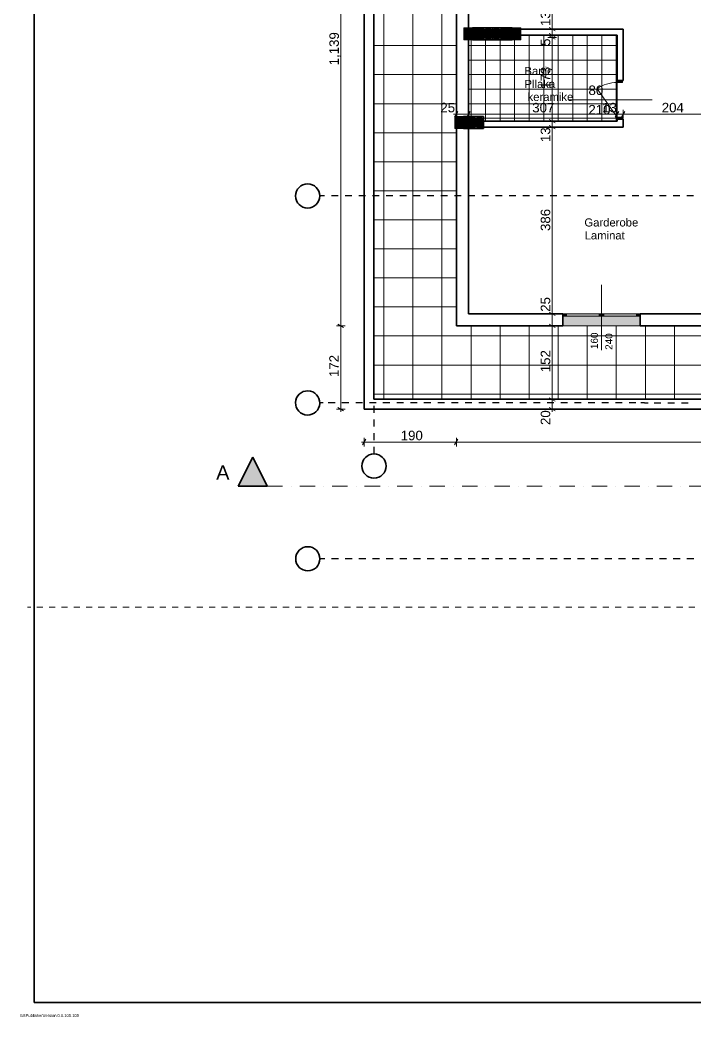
# Model space of a CAD drawing. Header units: centimetres. Extents: x -2434 to 2614, y -2658 to 878.
# Drawn here: x -2434 to -1039, y -2658 to -597 of the extents above; entities that cross this region are included whole.
import ezdxf

# ---------------------------------------------------------------- set-up
doc = ezdxf.new("R2010")
doc.units = ezdxf.units.CM
for name, color, linetype, true_color in [('PDF_0_Pen_No__1#1', 7, 'Continuous', 0xa80f02), ('PDF_2D Drafting - General', 7, 'Continuous', 0xa80f02), ('PDF_A-COLS_Pen_No__97#1', 7, 'Continuous', 0x6a6a6a), ('PDF_Annotation - Text', 7, 'Continuous', 0xa80f02), ('PDF_Geometry', 7, 'Continuous', 0x999999), ('PDF_Marker - Section', 7, 'Continuous', 0x80c2ff), ('PDF_Structural - Shear', 7, 'Continuous', 0xdf0000)]:
    doc.layers.add(name, color=color, linetype=linetype, true_color=true_color)
for name, color, linetype in [('PDF_Dimensioning - General', 7, 'Continuous'), ('PDF_Structural - Bearing', 7, 'Continuous'), ('PDF_Text', 7, 'Continuous')]:
    doc.layers.add(name, color=color, linetype=linetype)
doc.styles.add('PDF Arial', font='')
doc.styles.get('PDF Arial').set_extended_font_data('Arial')

msp = doc.modelspace()

# ---------------------------------------------------------------- linework, layer by layer
at = {"layer": 'PDF_0_Pen_No__1#1', "lineweight": 35}
for points in [[(-1498.8, -638.1), (-1498.8, -613.1)], [(-1498.8, -613.1), (-1457.8, -613.1)], [(-1495.8, -635.1), (-1495.8, -616.1)], [(-1495.8, -616.1), (-1474.8, -616.1)], [(-1474.8, -616.1), (-1474.8, -635.1)], [(-1471.8, -616.1), (-1471.8, -635.1)], [(-1471.8, -616.1), (-1460.8, -616.1)], [(-1460.8, -616.1), (-1460.8, -635.1)], [(-1457.8, -613.1), (-1457.8, -638.1)], [(-1416.8, -613.1), (-1457.8, -613.1)], [(-1457.8, -613.1), (-1457.8, -638.1)], [(-1454.8, -616.1), (-1454.8, -635.1)], [(-1443.8, -616.1), (-1454.8, -616.1)], [(-1443.8, -616.1), (-1443.8, -635.1)], [(-1440.8, -616.1), (-1440.8, -635.1)], [(-1419.8, -616.1), (-1440.8, -616.1)], [(-1419.8, -635.1), (-1419.8, -616.1)], [(-1416.8, -638.1), (-1416.8, -613.1)], [(-1457.8, -638.1), (-1498.8, -638.1)], [(-1474.8, -635.1), (-1495.8, -635.1)], [(-1460.8, -635.1), (-1471.8, -635.1)], [(-1457.8, -638.1), (-1416.8, -638.1)], [(-1454.8, -635.1), (-1443.8, -635.1)], [(-1440.8, -635.1), (-1419.8, -635.1)], [(-1517.2, -821.7), (-1517.2, -796.7)], [(-1517.2, -796.7), (-1476.2, -796.7)], [(-1514.2, -818.7), (-1514.2, -799.7)], [(-1514.2, -799.7), (-1493.2, -799.7)], [(-1493.2, -799.7), (-1493.2, -818.7)], [(-1490.2, -799.7), (-1490.2, -818.7)], [(-1490.2, -799.7), (-1479.2, -799.7)], [(-1479.2, -799.7), (-1479.2, -818.7)], [(-1476.2, -796.7), (-1476.2, -821.7)], [(-1476.2, -821.7), (-1517.2, -821.7)], [(-1493.2, -818.7), (-1514.2, -818.7)], [(-1479.2, -818.7), (-1490.2, -818.7)]]:
    msp.add_lwpolyline(points, dxfattribs=at)
at = {"layer": 'PDF_2D Drafting - General', "lineweight": 35}
for centre in [(-1409.3, -625.6), (-1524.7, -809.2)]:
    msp.add_circle(centre, 5, dxfattribs=at)
msp.add_ellipse((-1506.3, -625.6), major_axis=(0.06, -5), ratio=0.999376, dxfattribs=at)
at = {"layer": 'PDF_A-COLS_Pen_No__97#1', "lineweight": 18}
for points in [[(-1516.8, -638.1), (-1516.8, -613.1)], [(-1516.8, -613.1), (-1495.8, -613.1)], [(-1498.8, -616.1), (-1513.8, -616.1)], [(-1513.8, -616.1), (-1513.8, -635.1)], [(-1513.8, -635.1), (-1513.8, -616.1)], [(-1513.8, -616.1), (-1498.8, -616.1)], [(-1513.8, -635.1), (-1498.8, -616.1)], [(-1498.8, -616.1), (-1513.8, -635.1)], [(-1513.8, -635.1), (-1513.8, -616.1)], [(-1513.8, -616.1), (-1498.8, -616.1)], [(-1498.8, -613.1), (-1498.8, -638.1)], [(-1457.8, -613.1), (-1498.8, -613.1)], [(-1498.8, -635.1), (-1498.8, -616.1)], [(-1498.8, -616.1), (-1498.8, -635.1)], [(-1498.8, -616.1), (-1498.8, -635.1)], [(-1495.8, -613.1), (-1495.8, -638.1)], [(-1495.8, -616.1), (-1474.8, -616.1)], [(-1495.8, -635.1), (-1495.8, -616.1)], [(-1495.8, -635.1), (-1474.8, -616.1)], [(-1495.8, -635.1), (-1474.8, -616.1)], [(-1495.8, -616.1), (-1495.8, -635.1)], [(-1474.8, -616.1), (-1495.8, -616.1)], [(-1474.8, -616.1), (-1474.8, -635.1)], [(-1474.8, -616.1), (-1474.8, -635.1)], [(-1471.8, -635.1), (-1471.8, -616.1)], [(-1471.8, -616.1), (-1460.8, -616.1)], [(-1460.8, -616.1), (-1471.8, -635.1)], [(-1471.8, -635.1), (-1460.8, -616.1)], [(-1471.8, -616.1), (-1471.8, -635.1)], [(-1460.8, -616.1), (-1471.8, -616.1)], [(-1460.8, -616.1), (-1460.8, -635.1)], [(-1460.8, -635.1), (-1460.8, -616.1)], [(-1457.8, -638.1), (-1457.8, -613.1)], [(-1457.8, -613.1), (-1416.8, -613.1)], [(-1457.8, -638.1), (-1457.8, -613.1)], [(-1443.8, -616.1), (-1454.8, -616.1)], [(-1454.8, -616.1), (-1454.8, -635.1)], [(-1454.8, -635.1), (-1454.8, -616.1)], [(-1454.8, -616.1), (-1443.8, -635.1)], [(-1454.8, -616.1), (-1443.8, -616.1)], [(-1443.8, -635.1), (-1454.8, -616.1)], [(-1443.8, -635.1), (-1443.8, -616.1)], [(-1443.8, -616.1), (-1443.8, -635.1)], [(-1440.8, -616.1), (-1440.8, -635.1)], [(-1419.8, -616.1), (-1440.8, -616.1)], [(-1419.8, -635.1), (-1440.8, -616.1)], [(-1440.8, -616.1), (-1440.8, -635.1)], [(-1440.8, -616.1), (-1419.8, -616.1)], [(-1419.8, -635.1), (-1440.8, -616.1)], [(-1398.7, -613.1), (-1419.8, -613.1)], [(-1419.8, -613.1), (-1419.8, -638.1)], [(-1419.8, -635.1), (-1419.8, -616.1)], [(-1419.8, -616.1), (-1419.8, -635.1)], [(-1416.8, -613.1), (-1416.8, -638.1)], [(-1416.8, -635.1), (-1416.8, -616.1)], [(-1416.8, -616.1), (-1401.7, -616.1)], [(-1401.7, -616.1), (-1416.8, -616.1)], [(-1416.8, -616.1), (-1416.8, -635.1)], [(-1416.8, -616.1), (-1416.8, -635.1)], [(-1401.7, -635.1), (-1416.8, -616.1)], [(-1401.7, -616.1), (-1416.8, -616.1)], [(-1416.8, -616.1), (-1401.7, -635.1)], [(-1401.7, -616.1), (-1401.7, -635.1)], [(-1401.7, -635.1), (-1401.7, -616.1)], [(-1401.7, -635.1), (-1401.7, -616.1)], [(-1398.7, -638.1), (-1398.7, -613.1)], [(-1495.8, -638.1), (-1516.8, -638.1)], [(-1513.8, -635.1), (-1498.8, -635.1)], [(-1498.8, -635.1), (-1513.8, -635.1)], [(-1498.8, -635.1), (-1513.8, -635.1)], [(-1498.8, -638.1), (-1457.8, -638.1)], [(-1474.8, -635.1), (-1495.8, -635.1)], [(-1474.8, -635.1), (-1495.8, -635.1)], [(-1460.8, -635.1), (-1471.8, -635.1)], [(-1471.8, -635.1), (-1460.8, -635.1)], [(-1416.8, -638.1), (-1457.8, -638.1)], [(-1454.8, -635.1), (-1443.8, -635.1)], [(-1443.8, -635.1), (-1454.8, -635.1)], [(-1440.8, -635.1), (-1419.8, -635.1)], [(-1440.8, -635.1), (-1419.8, -635.1)], [(-1419.8, -638.1), (-1398.7, -638.1)], [(-1401.7, -635.1), (-1416.8, -635.1)], [(-1416.8, -635.1), (-1401.7, -635.1)], [(-1416.8, -635.1), (-1401.7, -635.1)], [(-1535.2, -821.7), (-1535.2, -796.7)], [(-1535.2, -796.7), (-1514.2, -796.7)], [(-1517.2, -799.7), (-1532.2, -799.7)], [(-1532.2, -799.7), (-1532.2, -818.7)], [(-1532.2, -818.7), (-1532.2, -799.7)], [(-1532.2, -799.7), (-1517.2, -799.7)], [(-1532.2, -818.7), (-1517.2, -799.7)], [(-1517.2, -799.7), (-1532.2, -818.7)], [(-1532.2, -818.7), (-1532.2, -799.7)], [(-1532.2, -799.7), (-1517.2, -799.7)], [(-1517.2, -796.7), (-1517.2, -821.7)], [(-1476.2, -796.7), (-1517.2, -796.7)], [(-1517.2, -818.7), (-1517.2, -799.7)], [(-1517.2, -799.7), (-1517.2, -818.7)], [(-1517.2, -799.7), (-1517.2, -818.7)], [(-1514.2, -796.7), (-1514.2, -821.7)], [(-1514.2, -799.7), (-1493.2, -799.7)], [(-1514.2, -818.7), (-1514.2, -799.7)], [(-1514.2, -818.7), (-1493.2, -799.7)], [(-1514.2, -818.7), (-1493.2, -799.7)], [(-1514.2, -799.7), (-1514.2, -818.7)], [(-1493.2, -799.7), (-1514.2, -799.7)], [(-1493.2, -799.7), (-1493.2, -818.7)], [(-1493.2, -799.7), (-1493.2, -818.7)], [(-1490.2, -818.7), (-1490.2, -799.7)], [(-1490.2, -799.7), (-1479.2, -799.7)], [(-1479.2, -799.7), (-1490.2, -818.7)], [(-1490.2, -818.7), (-1479.2, -799.7)], [(-1490.2, -799.7), (-1490.2, -818.7)], [(-1479.2, -799.7), (-1490.2, -799.7)], [(-1479.2, -799.7), (-1479.2, -818.7)], [(-1479.2, -818.7), (-1479.2, -799.7)], [(-1476.2, -821.7), (-1476.2, -796.7)], [(-1514.2, -821.7), (-1535.2, -821.7)], [(-1532.2, -818.7), (-1517.2, -818.7)], [(-1517.2, -818.7), (-1532.2, -818.7)], [(-1517.2, -818.7), (-1532.2, -818.7)], [(-1517.2, -821.7), (-1476.2, -821.7)], [(-1493.2, -818.7), (-1514.2, -818.7)], [(-1493.2, -818.7), (-1514.2, -818.7)], [(-1479.2, -818.7), (-1490.2, -818.7)], [(-1490.2, -818.7), (-1479.2, -818.7)]]:
    msp.add_lwpolyline(points, dxfattribs=at)
at = {"layer": 'PDF_A-COLS_Pen_No__97#1', "transparency": 33554559}
for points in [[(-1495.8, -613.1), (-1495.8, -638.1), (-1516.8, -613.1), (-1516.8, -638.1)], [(-1498.8, -616.1), (-1513.8, -616.1), (-1498.8, -635.1), (-1513.8, -635.1)], [(-1457.8, -613.1), (-1457.8, -638.1), (-1498.8, -613.1), (-1498.8, -638.1)], [(-1474.8, -616.1), (-1495.8, -616.1), (-1474.8, -635.1), (-1495.8, -635.1)], [(-1474.8, -616.1), (-1474.8, -635.1), (-1495.8, -635.1)], [(-1471.8, -616.1), (-1471.8, -635.1), (-1460.8, -616.1), (-1460.8, -635.1)], [(-1471.8, -635.1), (-1460.8, -616.1), (-1460.8, -635.1)], [(-1457.8, -613.1), (-1416.8, -613.1), (-1457.8, -638.1), (-1416.8, -638.1)], [(-1443.8, -616.1), (-1454.8, -616.1), (-1443.8, -635.1), (-1454.8, -635.1)], [(-1443.8, -635.1), (-1454.8, -635.1), (-1454.8, -616.1)], [(-1440.8, -616.1), (-1440.8, -635.1), (-1419.8, -616.1), (-1419.8, -635.1)], [(-1440.8, -616.1), (-1419.8, -635.1), (-1440.8, -635.1)], [(-1419.8, -613.1), (-1398.7, -613.1), (-1419.8, -638.1), (-1398.7, -638.1)], [(-1416.8, -616.1), (-1416.8, -635.1), (-1401.7, -616.1), (-1401.7, -635.1)], [(-1514.2, -796.7), (-1514.2, -821.7), (-1535.2, -796.7), (-1535.2, -821.7)], [(-1517.2, -799.7), (-1532.2, -799.7), (-1517.2, -818.7), (-1532.2, -818.7)], [(-1476.2, -796.7), (-1476.2, -821.7), (-1517.2, -796.7), (-1517.2, -821.7)], [(-1493.2, -799.7), (-1514.2, -799.7), (-1493.2, -818.7), (-1514.2, -818.7)], [(-1493.2, -799.7), (-1493.2, -818.7), (-1514.2, -818.7)], [(-1490.2, -799.7), (-1490.2, -818.7), (-1479.2, -799.7), (-1479.2, -818.7)], [(-1490.2, -818.7), (-1479.2, -799.7), (-1479.2, -818.7)]]:
    msp.add_solid(points, dxfattribs=at)
at = {"layer": 'PDF_A-COLS_Pen_No__97#1', "color": 7, "true_color": 0xffffff, "transparency": 33554559}
for points in [[(-1498.8, -616.1), (-1498.8, -635.1), (-1513.8, -616.1), (-1513.8, -635.1)], [(-1498.8, -616.1), (-1513.8, -635.1), (-1513.8, -616.1)], [(-1474.8, -616.1), (-1495.8, -635.1), (-1495.8, -616.1)], [(-1460.8, -616.1), (-1471.8, -635.1), (-1471.8, -616.1)], [(-1454.8, -616.1), (-1443.8, -616.1), (-1443.8, -635.1)], [(-1440.8, -616.1), (-1419.8, -616.1), (-1419.8, -635.1)], [(-1416.8, -616.1), (-1401.7, -616.1), (-1416.8, -635.1), (-1401.7, -635.1)], [(-1416.8, -616.1), (-1401.7, -616.1), (-1401.7, -635.1)], [(-1517.2, -799.7), (-1517.2, -818.7), (-1532.2, -799.7), (-1532.2, -818.7)], [(-1517.2, -799.7), (-1532.2, -818.7), (-1532.2, -799.7)], [(-1493.2, -799.7), (-1514.2, -818.7), (-1514.2, -799.7)], [(-1479.2, -799.7), (-1490.2, -818.7), (-1490.2, -799.7)]]:
    msp.add_solid(points, dxfattribs=at)
at = {"layer": 'PDF_A-COLS_Pen_No__97#1', "color": 5, "transparency": 33554559}
for points in [[(-1513.8, -635.1), (-1498.8, -616.1), (-1498.8, -635.1)], [(-1401.7, -635.1), (-1416.8, -635.1), (-1416.8, -616.1)], [(-1532.2, -818.7), (-1517.2, -799.7), (-1517.2, -818.7)]]:
    msp.add_solid(points, dxfattribs=at)
at = {"layer": 'PDF_Dimensioning - General', "lineweight": 13}
for points in [[(-1771, -1229.6), (-1771, -89.7)], [(-1334.3, -616.1), (-1334.3, -114.7)], [(-1325.3, -616.1), (-1343.3, -616.1)], [(-1340.3, -612.6), (-1328.3, -619.6)], [(-1334.3, -628.6), (-1334.3, -616.1)], [(-1325.3, -628.6), (-1343.3, -628.6)], [(-1325.3, -633.2), (-1343.3, -633.2)], [(-1340.3, -625.1), (-1328.3, -632.1)], [(-1340.3, -629.7), (-1328.3, -636.7)], [(-1334.3, -633.2), (-1334.3, -628.6)], [(-1334.3, -806.2), (-1334.3, -633.2)], [(-1532.2, -801), (-1532.2, -783)], [(-1507.2, -801), (-1507.2, -783)], [(-1200.3, -801), (-1200.3, -783)], [(-1187.8, -801), (-1187.8, -783)], [(-1538.1, -792), (-1532.2, -792)], [(-1528.8, -786), (-1535.7, -798)], [(-1532.2, -792), (-1507.2, -792)], [(-1503.8, -786), (-1510.7, -798)], [(-1507.2, -792), (-1200.3, -792)], [(-1340.3, -802.8), (-1328.3, -809.7)], [(-1196.8, -786), (-1203.8, -798)], [(-1200.3, -792), (-1187.8, -792)], [(-1184.3, -786), (-1191.3, -798)], [(-1187.8, -792), (-984.1, -792)], [(-1325.3, -806.2), (-1343.3, -806.2)], [(-1325.3, -818.7), (-1343.3, -818.7)], [(-1340.3, -815.3), (-1328.3, -822.2)], [(-1334.3, -818.7), (-1334.3, -806.2)], [(-1334.3, -1204.6), (-1334.3, -818.7)], [(-1325.3, -1204.6), (-1343.3, -1204.6)], [(-1340.3, -1201.1), (-1328.3, -1208)], [(-1334.3, -1229.6), (-1334.3, -1204.6)], [(-1762, -1229.6), (-1780, -1229.6)], [(-1777, -1226.1), (-1765, -1233)], [(-1771, -1401.2), (-1771, -1229.6)], [(-1325.3, -1229.6), (-1343.3, -1229.6)], [(-1340.3, -1226.1), (-1328.3, -1233)], [(-1334.3, -1381.2), (-1334.3, -1229.6)], [(-1340.3, -1377.8), (-1328.3, -1384.7)], [(-1762, -1401.2), (-1780, -1401.2)], [(-1777, -1397.8), (-1765, -1404.7)], [(-1771, -1407.1), (-1771, -1401.2)], [(-1325.3, -1381.2), (-1343.3, -1381.2)], [(-1325.3, -1401.2), (-1343.3, -1401.2)], [(-1340.3, -1397.8), (-1328.3, -1404.7)], [(-1334.3, -1401.2), (-1334.3, -1381.2)], [(-1334.3, -1407.1), (-1334.3, -1401.2)], [(-1722.3, -1478.6), (-1722.3, -1460.6)], [(-1532.2, -1478.6), (-1532.2, -1460.6)], [(-1728.2, -1469.6), (-1722.3, -1469.6)], [(-1718.8, -1463.6), (-1725.8, -1475.6)], [(-1722.3, -1469.6), (-1532.2, -1469.6)], [(-1528.8, -1463.6), (-1535.7, -1475.6)], [(-1532.2, -1469.6), (-257.1, -1469.6)]]:
    msp.add_lwpolyline(points, dxfattribs=at)
at = {"layer": 'PDF_Geometry', "color": 7, "lineweight": 35}
for points in [[(-2404.3, -2627.7), (-2404.3, 877.7)], [(2587, -2627.7), (-2404.3, -2627.7)]]:
    msp.add_lwpolyline(points, dxfattribs=at)
at = {"layer": 'PDF_Geometry', "color": 7, "lineweight": 13}
for points in [[(-1702.3, 301.1), (-1702.3, -1381.2)], [(-1532.2, -89.7), (-1532.2, -1229.6)], [(-1532.2, -89.7), (-1532.2, -1229.6)], [(-1507.2, -638.1), (-1507.2, -796.7)], [(-1495.8, -638.1), (-1507.2, -638.1)], [(-1457.8, -638.1), (-1495.8, -638.1)], [(-1416.8, -638.1), (-1457.8, -638.1)], [(-1398.7, -638.1), (-1416.8, -638.1)], [(-1398.7, -628.6), (-1398.7, -638.1)], [(-1200.3, -628.6), (-1398.7, -628.6)], [(-1200.3, -806.2), (-1200.3, -628.6)], [(-1507.2, -796.7), (-1476.2, -796.7)], [(-1476.2, -796.7), (-1476.2, -806.2)], [(-1476.2, -806.2), (-1200.3, -806.2)], [(-1532.2, -1229.6), (-257.1, -1229.6)], [(-1532.2, -1229.6), (-257.1, -1229.6)], [(-1702.3, -1381.2), (-321.4, -1381.2)]]:
    msp.add_lwpolyline(points, dxfattribs=at)
at = {"layer": 'PDF_Geometry', "lineweight": 13}
for points in [[(-1682, -1381.2), (-1682, 301.1)], [(-1621.9, -1381.2), (-1621.9, 301.1)], [(-1561.9, -1381.2), (-1561.9, 301.1)], [(-1501.9, -796.7), (-1501.9, -638.1)], [(-1471.9, -806.2), (-1471.9, -638.1)], [(-1441.9, -806.2), (-1441.9, -638.1)], [(-1411.9, -806.2), (-1411.9, -638.1)], [(-1381.8, -806.2), (-1381.8, -628.6)], [(-1351.8, -806.2), (-1351.8, -628.6)], [(-1321.8, -806.2), (-1321.8, -628.6)], [(-1291.8, -806.2), (-1291.8, -628.6)], [(-1261.8, -806.2), (-1261.8, -628.6)], [(-1231.8, -806.2), (-1231.8, -628.6)], [(-1201.8, -806.2), (-1201.8, -628.6)], [(-1702.3, -650), (-1532.2, -650)], [(-1507.2, -650), (-1200.3, -650)], [(-1507.2, -680), (-1200.3, -680)], [(-1702.3, -710.1), (-1532.2, -710.1)], [(-1507.2, -710.1), (-1200.3, -710.1)], [(-1507.2, -740.1), (-1200.3, -740.1)], [(-1702.3, -770.1), (-1532.2, -770.1)], [(-1507.2, -770.1), (-1200.3, -770.1)], [(-1476.2, -800.1), (-1200.3, -800.1)], [(-1702.3, -830.1), (-1532.2, -830.1)], [(-1702.3, -890.1), (-1532.2, -890.1)], [(-1702.3, -950.2), (-1532.2, -950.2)], [(-1702.3, -1010.2), (-1532.2, -1010.2)], [(-1702.3, -1070.2), (-1532.2, -1070.2)], [(-1702.3, -1130.2), (-1532.2, -1130.2)], [(-1702.3, -1190.2), (-1532.2, -1190.2)], [(-1501.9, -1381.2), (-1501.9, -1229.6)], [(-1441.9, -1381.2), (-1441.9, -1229.6)], [(-1381.8, -1381.2), (-1381.8, -1229.6)], [(-1321.8, -1381.2), (-1321.8, -1229.6)], [(-1261.8, -1381.2), (-1261.8, -1229.6)], [(-1201.8, -1381.2), (-1201.8, -1229.6)], [(-1141.8, -1381.2), (-1141.8, -1229.6)], [(-1081.7, -1381.2), (-1081.7, -1229.6)], [(-1702.3, -1250.3), (-257.1, -1250.3)], [(-1702.3, -1310.3), (-257.1, -1310.3)], [(-1702.3, -1370.3), (-257.1, -1370.3)]]:
    msp.add_lwpolyline(points, dxfattribs=at)
at = {"layer": 'PDF_Geometry', "color": 251, "lineweight": 18, "true_color": 0x6a6a6a}
for points in [[(-2418, -1810.8), (-2411.4, -1810.8)], [(-2398.7, -1810.8), (-2386, -1810.8)], [(-2373.3, -1810.8), (-2360.6, -1810.8)], [(-2347.9, -1810.8), (-2335.2, -1810.8)], [(-2322.5, -1810.8), (-2309.8, -1810.8)], [(-2297.1, -1810.8), (-2284.4, -1810.8)], [(-2271.7, -1810.8), (-2259, -1810.8)], [(-2246.3, -1810.8), (-2233.6, -1810.8)], [(-2220.8, -1810.8), (-2208.1, -1810.8)], [(-2195.4, -1810.8), (-2182.7, -1810.8)], [(-2170, -1810.8), (-2157.3, -1810.8)], [(-2144.6, -1810.8), (-2131.9, -1810.8)], [(-2119.2, -1810.8), (-2106.5, -1810.8)], [(-2093.8, -1810.8), (-2081.1, -1810.8)], [(-2068.4, -1810.8), (-2055.7, -1810.8)], [(-2043, -1810.8), (-2030.3, -1810.8)], [(-2017.6, -1810.8), (-2004.9, -1810.8)], [(-1992.2, -1810.8), (-1979.5, -1810.8)], [(-1966.7, -1810.8), (-1954, -1810.8)], [(-1941.3, -1810.8), (-1928.6, -1810.8)], [(-1915.9, -1810.8), (-1903.2, -1810.8)], [(-1890.5, -1810.8), (-1877.8, -1810.8)], [(-1865.1, -1810.8), (-1852.4, -1810.8)], [(-1839.7, -1810.8), (-1827, -1810.8)], [(-1814.3, -1810.8), (-1801.6, -1810.8)], [(-1788.9, -1810.8), (-1776.2, -1810.8)], [(-1763.5, -1810.8), (-1750.8, -1810.8)], [(-1738.1, -1810.8), (-1725.4, -1810.8)], [(-1712.6, -1810.8), (-1699.9, -1810.8)], [(-1687.2, -1810.8), (-1674.5, -1810.8)], [(-1661.8, -1810.8), (-1649.1, -1810.8)], [(-1636.4, -1810.8), (-1623.7, -1810.8)], [(-1611, -1810.8), (-1598.3, -1810.8)], [(-1585.6, -1810.8), (-1572.9, -1810.8)], [(-1560.2, -1810.8), (-1547.5, -1810.8)], [(-1534.8, -1810.8), (-1522.1, -1810.8)], [(-1509.4, -1810.8), (-1496.7, -1810.8)], [(-1484, -1810.8), (-1471.3, -1810.8)], [(-1458.5, -1810.8), (-1445.8, -1810.8)], [(-1433.1, -1810.8), (-1420.4, -1810.8)], [(-1407.7, -1810.8), (-1395, -1810.8)], [(-1382.3, -1810.8), (-1369.6, -1810.8)], [(-1356.9, -1810.8), (-1344.2, -1810.8)], [(-1331.5, -1810.8), (-1318.8, -1810.8)], [(-1306.1, -1810.8), (-1293.4, -1810.8)], [(-1280.7, -1810.8), (-1268, -1810.8)], [(-1255.3, -1810.8), (-1242.6, -1810.8)], [(-1229.9, -1810.8), (-1217.2, -1810.8)], [(-1204.4, -1810.8), (-1191.7, -1810.8)], [(-1179, -1810.8), (-1166.3, -1810.8)], [(-1153.6, -1810.8), (-1140.9, -1810.8)], [(-1128.2, -1810.8), (-1115.5, -1810.8)], [(-1102.8, -1810.8), (-1090.1, -1810.8)], [(-1077.4, -1810.8), (-1064.7, -1810.8)], [(-1052, -1810.8), (-1039.3, -1810.8)]]:
    msp.add_lwpolyline(points, dxfattribs=at)
at = {"layer": 'PDF_Marker - Section', "color": 161, "lineweight": 35, "true_color": 0x40a5ff}
for points in [[(-1952.8, -1500.9), (-1982.8, -1560.9)], [(-1922.8, -1560.9), (-1952.8, -1500.9)], [(-1982.8, -1560.9), (-1922.8, -1560.9)]]:
    msp.add_lwpolyline(points, dxfattribs=at)
at = {"layer": 'PDF_Marker - Section', "lineweight": 18}
for points in [[(-1922.8, -1560.9), (-1891, -1560.9)], [(-1873.4, -1560.9), (-1873.4, -1560.9)], [(-1855.7, -1560.9), (-1824, -1560.9)], [(-1806.3, -1560.9), (-1806.3, -1560.9)], [(-1788.7, -1560.9), (-1756.9, -1560.9)], [(-1739.3, -1560.9), (-1739.3, -1560.9)], [(-1721.6, -1560.9), (-1689.8, -1560.9)], [(-1672.2, -1560.9), (-1672.2, -1560.9)], [(-1654.6, -1560.9), (-1622.8, -1560.9)], [(-1605.1, -1560.9), (-1605.1, -1560.9)], [(-1587.5, -1560.9), (-1555.7, -1560.9)], [(-1538.1, -1560.9), (-1538.1, -1560.9)], [(-1520.4, -1560.9), (-1488.7, -1560.9)], [(-1471, -1560.9), (-1471, -1560.9)], [(-1453.4, -1560.9), (-1421.6, -1560.9)], [(-1404, -1560.9), (-1404, -1560.9)], [(-1386.3, -1560.9), (-1354.6, -1560.9)], [(-1336.9, -1560.9), (-1336.9, -1560.9)], [(-1319.3, -1560.9), (-1287.5, -1560.9)], [(-1269.9, -1560.9), (-1269.9, -1560.9)], [(-1252.2, -1560.9), (-1220.5, -1560.9)], [(-1202.8, -1560.9), (-1202.8, -1560.9)], [(-1185.2, -1560.9), (-1153.4, -1560.9)], [(-1135.8, -1560.9), (-1135.8, -1560.9)], [(-1118.1, -1560.9), (-1086.4, -1560.9)], [(-1068.7, -1560.9), (-1068.7, -1560.9)], [(-1051.1, -1560.9), (-1019.3, -1560.9)]]:
    msp.add_lwpolyline(points, dxfattribs=at)
at = {"layer": 'PDF_Marker - Section', "color": 161, "true_color": 0x40a5ff, "transparency": 33554559}
msp.add_solid([(-1982.8, -1560.9), (-1922.8, -1560.9), (-1952.8, -1500.9)], dxfattribs=at)
at = {"layer": 'PDF_Structural - Bearing', "lineweight": 35}
for points in [[(-1722.3, 301.1), (-1722.3, -1401.2)], [(-1702.3, -1381.2), (-1702.3, 301.1)], [(-1532.2, -114.7), (-1532.2, -1229.6)], [(-1507.2, -1204.6), (-1507.2, -114.7)], [(-1187.8, -616.1), (-1401.7, -616.1)], [(-1401.7, -616.1), (-1401.7, -628.6)], [(-1187.8, -616.1), (-1187.8, -628.6)], [(-1401.7, -628.6), (-1200.3, -628.6)], [(-1200.3, -628.6), (-1200.3, -722.2)], [(-1187.8, -722.2), (-1187.8, -628.6)], [(-1200.3, -722.2), (-1200.3, -718.5)], [(-1200.3, -722.2), (-1200.3, -718.5)], [(-1200.3, -722.2), (-1200.3, -718.5)], [(-1187.8, -722.2), (-1187.8, -718.5)], [(-1187.8, -722.2), (-1187.8, -718.5)], [(-1187.8, -722.2), (-1187.8, -718.5)], [(-1200.3, -722.2), (-1188.8, -722.2)], [(-1200.3, -722.2), (-1188.8, -722.2)], [(-1200.3, -722.2), (-1188.8, -722.2)], [(-1188.8, -722.2), (-1187.8, -722.2)], [(-1188.8, -722.2), (-1187.8, -722.2)], [(-1188.8, -722.2), (-1187.8, -722.2)], [(-1200.3, -802.2), (-1200.3, -805.9)], [(-1200.3, -802.2), (-1188.8, -802.2)], [(-1200.3, -802.2), (-1200.3, -806.2)], [(-1200.3, -802.2), (-1188.8, -802.2)], [(-1200.3, -802.2), (-1188.8, -802.2)], [(-1200.3, -802.2), (-1200.3, -805.9)], [(-1200.3, -802.2), (-1200.3, -805.9)], [(-1188.8, -802.2), (-1187.8, -802.2)], [(-1188.8, -802.2), (-1187.8, -802.2)], [(-1188.8, -802.2), (-1187.8, -802.2)], [(-1187.8, -802.2), (-1187.8, -805.9)], [(-1187.8, -818.7), (-1187.8, -802.2)], [(-1187.8, -802.2), (-1187.8, -805.9)], [(-1187.8, -802.2), (-1187.8, -805.9)], [(-1200.3, -806.2), (-1479.2, -806.2)], [(-1479.2, -818.7), (-1479.2, -806.2)], [(-1479.2, -818.7), (-1200.3, -818.7)], [(-1187.8, -818.7), (-1200.3, -818.7)], [(-1312.3, -1204.6), (-1507.2, -1204.6)], [(-1312.3, -1204.6), (-1312.3, -1209.6)], [(-1312.3, -1204.6), (-1312.3, -1209.6)], [(-1312.3, -1204.6), (-1312.3, -1209.6)], [(-1312.3, -1209.6), (-1312.3, -1229.6)], [(-1312.3, -1209.6), (-1312.3, -1229.6)], [(-1152.3, -1204.6), (-1152.3, -1209.6)], [(-984.1, -1204.6), (-1152.3, -1204.6)], [(-1152.3, -1204.6), (-1152.3, -1209.6)], [(-1152.3, -1204.6), (-1152.3, -1209.6)], [(-1152.3, -1209.6), (-1152.3, -1229.6)], [(-1152.3, -1209.6), (-1152.3, -1229.6)], [(-1532.2, -1229.6), (-1507.2, -1229.6)], [(-1507.2, -1229.6), (-1312.3, -1229.6)], [(-1152.3, -1229.6), (-780.6, -1229.6)], [(-1722.3, -1401.2), (-1702.3, -1401.2)], [(-321.4, -1381.2), (-1702.3, -1381.2)], [(-1702.3, -1401.2), (-341.4, -1401.2)]]:
    msp.add_lwpolyline(points, dxfattribs=at)
at = {"layer": 'PDF_Structural - Bearing', "color": 30, "lineweight": 18, "true_color": 0xff6600}
for points in [[(-1200.3, -798.2), (-1241.6, -739.2)], [(-1152.3, -1204.6), (-1312.3, -1204.6)], [(-1237.3, -1204.6), (-1304.8, -1204.6)], [(-1304.8, -1209.6), (-1237.3, -1209.6)], [(-1159.8, -1204.6), (-1227.3, -1204.6)], [(-1227.3, -1209.6), (-1159.8, -1209.6)], [(-1152.3, -1229.6), (-1312.3, -1229.6)]]:
    msp.add_lwpolyline(points, dxfattribs=at)
at = {"layer": 'PDF_Structural - Bearing', "color": 30, "lineweight": 20, "true_color": 0xff6600}
for points in [[(-1200.3, -726.2), (-1200.3, -722.2)], [(-1200.3, -722.2), (-1188.8, -722.2)], [(-1188.8, -726.2), (-1200.3, -726.2)], [(-1188.8, -722.2), (-1188.8, -726.2)], [(-1200.3, -802.2), (-1200.3, -798.2)], [(-1200.3, -798.2), (-1188.8, -798.2)], [(-1188.8, -802.2), (-1200.3, -802.2)], [(-1188.8, -798.2), (-1188.8, -802.2)], [(-1304.8, -1204.6), (-1312.3, -1204.6)], [(-1312.3, -1209.6), (-1304.8, -1209.6)], [(-1304.8, -1209.6), (-1304.8, -1204.6)], [(-1232.3, -1204.6), (-1237.3, -1204.6)], [(-1237.3, -1204.6), (-1237.3, -1209.6)], [(-1237.3, -1209.6), (-1232.3, -1209.6)], [(-1227.3, -1204.6), (-1232.3, -1204.6)], [(-1232.3, -1209.6), (-1227.3, -1209.6)], [(-1227.3, -1209.6), (-1227.3, -1204.6)], [(-1152.3, -1204.6), (-1159.8, -1204.6)], [(-1159.8, -1204.6), (-1159.8, -1209.6)], [(-1159.8, -1209.6), (-1152.3, -1209.6)]]:
    msp.add_lwpolyline(points, dxfattribs=at)
at = {"layer": 'PDF_Structural - Bearing', "lineweight": 13}
for points in [[(-1300.3, -762.2), (-1127.8, -762.2)], [(-1232.3, -1279.6), (-1232.3, -1144.5)]]:
    msp.add_lwpolyline(points, dxfattribs=at)
at = {"layer": 'PDF_Structural - Bearing', "color": 30, "lineweight": 18, "true_color": 0xff6600}
msp.add_arc((-1200.3, -798.2), 72, 89.9994, 125.0125, dxfattribs=at)
at = {"layer": 'PDF_Structural - Bearing', "color": 7, "true_color": 0xffffff, "transparency": 33554559}
for points in [[(-1188.8, -722.2), (-1200.3, -722.2), (-1188.8, -726.2), (-1200.3, -726.2)], [(-1200.3, -802.2), (-1188.8, -802.2), (-1200.3, -798.2), (-1188.8, -798.2)], [(-1312.3, -1204.6), (-1152.3, -1204.6), (-1312.3, -1229.6), (-1152.3, -1229.6)], [(-1312.3, -1209.6), (-1304.8, -1209.6), (-1312.3, -1204.6), (-1304.8, -1204.6)], [(-1237.3, -1204.6), (-1304.8, -1204.6), (-1237.3, -1209.6), (-1304.8, -1209.6)], [(-1232.3, -1204.6), (-1237.3, -1204.6), (-1232.3, -1209.6), (-1237.3, -1209.6)], [(-1232.3, -1209.6), (-1227.3, -1209.6), (-1232.3, -1204.6), (-1227.3, -1204.6)], [(-1159.8, -1204.6), (-1227.3, -1204.6), (-1159.8, -1209.6), (-1227.3, -1209.6)], [(-1152.3, -1204.6), (-1159.8, -1204.6), (-1152.3, -1209.6), (-1159.8, -1209.6)]]:
    msp.add_solid(points, dxfattribs=at)
at = {"layer": 'PDF_Structural - Shear', "lineweight": 25}
for points in [[(-1702.3, -604.2), (-1702.3, -618.3)], [(-1702.3, -632.4), (-1702.3, -646.5)], [(-1702.3, -660.6), (-1702.3, -674.8)], [(-1702.3, -688.9), (-1702.3, -703)], [(-1702.3, -717.1), (-1702.3, -731.2)], [(-1702.3, -745.3), (-1702.3, -759.4)], [(-1702.3, -773.6), (-1702.3, -787.7)], [(-1702.3, -801.8), (-1702.3, -815.9)], [(-1702.3, -830), (-1702.3, -844.1)], [(-1702.3, -858.3), (-1702.3, -872.4)], [(-1702.3, -886.5), (-1702.3, -900.6)], [(-1702.3, -914.7), (-1702.3, -928.8)], [(-1702.3, -943), (-1702.3, -957.1)], [(-1804.4, -960.8), (-1814.4, -960.8)], [(-1776.2, -960.8), (-1790.3, -960.8)], [(-1747.9, -960.8), (-1762, -960.8)], [(-1719.7, -960.8), (-1733.8, -960.8)], [(-1691.5, -960.8), (-1705.6, -960.8)], [(-1663.2, -960.8), (-1677.3, -960.8)], [(-1635, -960.8), (-1649.1, -960.8)], [(-1606.8, -960.8), (-1620.9, -960.8)], [(-1578.5, -960.8), (-1592.6, -960.8)], [(-1550.3, -960.8), (-1564.4, -960.8)], [(-1522.1, -960.8), (-1536.2, -960.8)], [(-1493.8, -960.8), (-1507.9, -960.8)], [(-1465.6, -960.8), (-1479.7, -960.8)], [(-1437.4, -960.8), (-1451.5, -960.8)], [(-1409.1, -960.8), (-1423.2, -960.8)], [(-1380.9, -960.8), (-1395, -960.8)], [(-1352.7, -960.8), (-1366.8, -960.8)], [(-1324.4, -960.8), (-1338.5, -960.8)], [(-1296.2, -960.8), (-1310.3, -960.8)], [(-1268, -960.8), (-1282.1, -960.8)], [(-1239.7, -960.8), (-1253.8, -960.8)], [(-1211.5, -960.8), (-1225.6, -960.8)], [(-1183.3, -960.8), (-1197.4, -960.8)], [(-1155, -960.8), (-1169.1, -960.8)], [(-1126.8, -960.8), (-1140.9, -960.8)], [(-1098.6, -960.8), (-1112.7, -960.8)], [(-1070.3, -960.8), (-1084.4, -960.8)], [(-1042.1, -960.8), (-1056.2, -960.8)], [(-1702.3, -971.2), (-1702.3, -985.3)], [(-1702.3, -999.4), (-1702.3, -1013.6)], [(-1702.3, -1027.7), (-1702.3, -1041.8)], [(-1702.3, -1055.9), (-1702.3, -1070)], [(-1702.3, -1084.1), (-1702.3, -1098.3)], [(-1702.3, -1112.4), (-1702.3, -1126.5)], [(-1702.3, -1140.6), (-1702.3, -1154.7)], [(-1702.3, -1168.8), (-1702.3, -1183)], [(-1702.3, -1197.1), (-1702.3, -1211.2)], [(-1702.3, -1225.3), (-1702.3, -1239.4)], [(-1702.3, -1253.5), (-1702.3, -1267.7)], [(-1702.3, -1281.8), (-1702.3, -1295.9)], [(-1702.3, -1310), (-1702.3, -1324.1)], [(-1702.3, -1338.2), (-1702.3, -1352.4)], [(-1702.3, -1366.5), (-1702.3, -1380.6)], [(-1807.1, -1388.7), (-1814.4, -1388.7)], [(-1782.5, -1388.7), (-1796.6, -1388.7)], [(-1754.2, -1388.7), (-1768.4, -1388.7)], [(-1726, -1388.7), (-1740.1, -1388.7)], [(-1697.8, -1388.7), (-1711.9, -1388.7)], [(-1702.3, -1394.7), (-1702.3, -1408.8)], [(-1669.5, -1388.7), (-1683.7, -1388.7)], [(-1641.3, -1388.7), (-1655.4, -1388.7)], [(-1613.1, -1388.7), (-1627.2, -1388.7)], [(-1584.8, -1388.7), (-1599, -1388.7)], [(-1556.6, -1388.7), (-1570.7, -1388.7)], [(-1528.4, -1388.7), (-1542.5, -1388.7)], [(-1500.1, -1388.7), (-1514.3, -1388.7)], [(-1471.9, -1388.7), (-1486, -1388.7)], [(-1443.7, -1388.7), (-1457.8, -1388.7)], [(-1415.4, -1388.7), (-1429.6, -1388.7)], [(-1387.2, -1388.7), (-1401.3, -1388.7)], [(-1359, -1388.7), (-1373.1, -1388.7)], [(-1330.7, -1388.7), (-1344.9, -1388.7)], [(-1302.5, -1388.7), (-1316.6, -1388.7)], [(-1274.3, -1388.7), (-1288.4, -1388.7)], [(-1246, -1388.7), (-1260.2, -1388.7)], [(-1217.8, -1388.7), (-1231.9, -1388.7)], [(-1189.6, -1388.7), (-1203.7, -1388.7)], [(-1161.3, -1388.7), (-1175.5, -1388.7)], [(-1143.5, -1388.7), (-1150.8, -1388.7)], [(-1143.5, -1388.7), (-1136.3, -1388.7)], [(-1143.5, -1388.7), (-1143.5, -1388.7)], [(-1143.5, -1388.7), (-1143.5, -1388.7)], [(-1123.7, -1388.7), (-1109.6, -1388.7)], [(-1095.5, -1388.7), (-1081.4, -1388.7)], [(-1067.2, -1388.7), (-1053.1, -1388.7)], [(-1702.3, -1422.9), (-1702.3, -1437.1)], [(-1702.3, -1451.2), (-1702.3, -1465.3)], [(-1702.3, -1479.4), (-1702.3, -1494.1)], [(-1804, -1710.8), (-1814, -1710.8)], [(-1775.7, -1710.8), (-1789.9, -1710.8)], [(-1747.5, -1710.8), (-1761.6, -1710.8)], [(-1719.3, -1710.8), (-1733.4, -1710.8)], [(-1691, -1710.8), (-1705.2, -1710.8)], [(-1662.8, -1710.8), (-1676.9, -1710.8)], [(-1634.6, -1710.8), (-1648.7, -1710.8)], [(-1606.3, -1710.8), (-1620.5, -1710.8)], [(-1578.1, -1710.8), (-1592.2, -1710.8)], [(-1549.9, -1710.8), (-1564, -1710.8)], [(-1521.6, -1710.8), (-1535.8, -1710.8)], [(-1493.4, -1710.8), (-1507.5, -1710.8)], [(-1465.2, -1710.8), (-1479.3, -1710.8)], [(-1436.9, -1710.8), (-1451.1, -1710.8)], [(-1408.7, -1710.8), (-1422.8, -1710.8)], [(-1380.5, -1710.8), (-1394.6, -1710.8)], [(-1352.2, -1710.8), (-1366.4, -1710.8)], [(-1324, -1710.8), (-1338.1, -1710.8)], [(-1295.8, -1710.8), (-1309.9, -1710.8)], [(-1267.5, -1710.8), (-1281.7, -1710.8)], [(-1239.3, -1710.8), (-1253.4, -1710.8)], [(-1211.1, -1710.8), (-1225.2, -1710.8)], [(-1182.8, -1710.8), (-1197, -1710.8)], [(-1154.6, -1710.8), (-1168.7, -1710.8)], [(-1126.4, -1710.8), (-1140.5, -1710.8)], [(-1098.1, -1710.8), (-1112.3, -1710.8)], [(-1069.9, -1710.8), (-1084, -1710.8)], [(-1041.7, -1710.8), (-1055.8, -1710.8)]]:
    msp.add_lwpolyline(points, dxfattribs=at)
at = {"layer": 'PDF_Structural - Shear', "color": 7, "lineweight": 35}
for centre in [(-1839.4, -960.8), (-1702.3, -1519.1)]:
    msp.add_circle(centre, 25, dxfattribs=at)
for centre, major_axis, ratio in [((-1839.4, -1388.7), (-25, 0.8), 0.999928), ((-1839, -1710.8), (0, 25), 0.999845)]:
    msp.add_ellipse(centre, major_axis=major_axis, ratio=ratio, dxfattribs=at)

# ---------------------------------------------------------------- texts
at = {"layer": 'PDF_Annotation - Text', "char_height": 16.695, "attachment_point": 7, "style": 'PDF Arial'}
for s, insert in [('\\W0.997649;Banjo', (-1391.5, -715.9)), ('\\W0.997574;Pllaka', (-1391.4, -738)), ('\\W0.998750;keramike', (-1385.1, -764.7)), ('\\W0.998210;Garderobe', (-1267.7, -1024.2)), ('\\W0.998109;Laminat', (-1267.2, -1050.9))]:
    msp.add_mtext(s, dxfattribs=dict(at, insert=insert))
at = {"layer": 'PDF_Dimensioning - General', "char_height": 19.642, "attachment_point": 7, "rotation": 90, "style": 'PDF Arial'}
for s, insert in [('\\W0.998309;13', (-1338, -609.7)), ('\\W0.998272;1,139', (-1771.2, -690.9)), ('\\W1.002584;5', (-1338, -650.7)), ('\\W0.997513;173', (-1338, -739.5)), ('\\W0.998309;13', (-1338, -849.6)), ('\\W0.997822;386', (-1338, -1033.3)), ('\\W0.998920;25', (-1338, -1200.3)), ('\\W0.998027;172', (-1775, -1335.2)), ('\\W0.998027;152', (-1338, -1325.2)), ('\\W0.998735;20', (-1338, -1434.3))]:
    msp.add_mtext(s, dxfattribs=dict(at, insert=insert))
at = {"layer": 'PDF_Dimensioning - General', "char_height": 19.642, "attachment_point": 7, "style": 'PDF Arial'}
for s, insert in [('\\W0.998920;25', (-1565.3, -788.3)), ('\\W0.998275;307', (-1375.4, -788.4)), ('\\W0.998309;13', (-1231.2, -788.4)), ('\\W0.997214;204', (-1107.9, -788.3)), ('\\W0.998111;190', (-1647.1, -1466))]:
    msp.add_mtext(s, dxfattribs=dict(at, insert=insert))
at = {"layer": 'PDF_Marker - Section', "color": 161, "true_color": 0x40a5ff, "insert": (-2028.3, -1547.2), "char_height": 29.463, "attachment_point": 7, "style": 'PDF Arial'}
msp.add_mtext('\\W1.003087;A', dxfattribs=at)
at = {"layer": 'PDF_Structural - Bearing', "char_height": 19.642, "attachment_point": 7, "style": 'PDF Arial'}
for s, insert in [('\\W0.999178;80', (-1259.2, -752.5)), ('\\W0.997829;210', (-1259.5, -792.6))]:
    msp.add_mtext(s, dxfattribs=dict(at, insert=insert))
at = {"layer": 'PDF_Structural - Bearing', "char_height": 14.731, "attachment_point": 7, "rotation": 89.9, "style": 'PDF Arial'}
for s, insert in [('\\W0.998111;160', (-1239.6, -1277.4)), ('\\W0.997829;240', (-1209.5, -1279))]:
    msp.add_mtext(s, dxfattribs=dict(at, insert=insert))
at = {"layer": 'PDF_Text', "color": 7, "true_color": 0xffffff, "char_height": 6.063, "attachment_point": 7, "style": 'PDF Arial'}
for s, insert in [('\\W0.994740;GSPublisherVersion', (-2434, -2658)), ('\\W0.994965;0.0.100.100', (-2356.1, -2658))]:
    msp.add_mtext(s, dxfattribs=dict(at, insert=insert))

doc.saveas('drawing.dxf')
